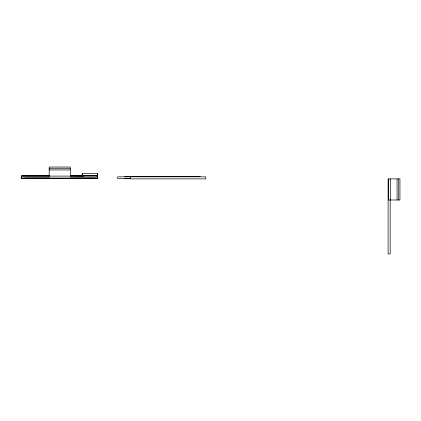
<?xml version="1.0" encoding="UTF-8"?>
<svg xmlns="http://www.w3.org/2000/svg" width="421" height="421" viewBox="0 0 421 421"><rect width="100%" height="100%" fill="white"/><g stroke="black" fill="none" stroke-linecap="round" stroke-linejoin="round"><path stroke-width="0.63" d="M49.178 168.284L70.296 168.284M49.178 169.942L70.296 169.942M82.379 175.62L97.509 175.62M82.379 175.783L97.509 175.783M21.776 175.831L49.346 175.831M70.349 175.831L82.169 175.831M21.776 175.91L49.346 175.91M70.349 175.91L83.505 176.104M97.667 176.104L21.371 176.104L21.371 178.357M124.721 176.557L200.212 176.557M24.671 177.957L49.457 177.957M95.125 177.957L70.333 177.957L70.296 178.599M124.721 178.357L130.626 178.357M130.826 178.599L117.722 178.599L117.722 176.825L205.743 176.825L205.743 178.883L130.668 178.883L130.668 176.825M388.394 180.43L389.036 180.43M388.394 198.454L389.036 198.454M398.713 178.883L398.713 200.001M397.05 178.883L397.05 200.001M390.325 178.883L390.325 200.001M390.172 199.775L390.172 253.958L388.109 253.958L388.109 178.883L399.95 178.883L399.95 200.001L388.394 200.001L388.394 178.883M97.667 178.357L97.667 173.531L82.216 173.531L82.216 176.104M97.509 173.531L97.509 175.946L96.383 176.104M97.346 176.104L97.346 178.036L21.692 178.036L21.692 176.104M95.414 178.036L95.414 178.357L97.988 178.599L21.05 178.599L23.623 178.357L23.623 178.036M82.379 173.531L82.379 175.946M70.296 176.125L70.296 167.042L49.178 167.042L49.178 176.125M49.178 177.957L49.178 178.599"/></g></svg>
